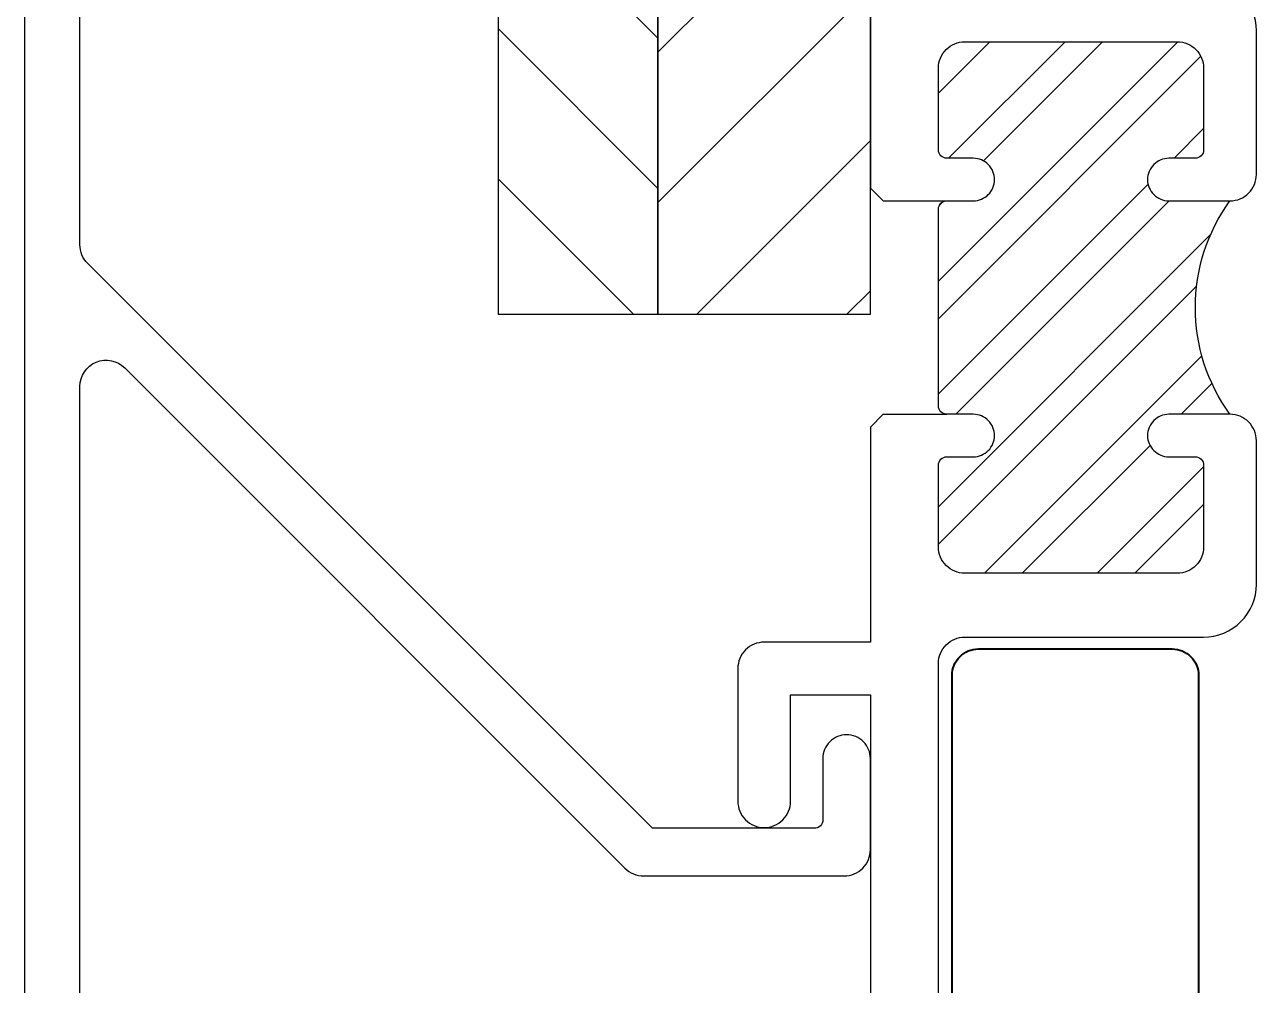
# Model space of a CAD drawing. Extents: x -23 to 190, y -172 to 85.
# Drawn here: x 18.617 to 20.066, y 51.238 to 52.368 of the extents above; entities that cross this region are included whole.
import ezdxf

# ---------------------------------------------------------------- set-up
doc = ezdxf.new("R2010")
doc.units = 0
doc.header["$MEASUREMENT"] = 0
doc.layers.get('0').update_dxf_attribs({"linetype": 'CONTINUOUS'})
for name, color, linetype in [('DIM', 7, 'CONTINUOUS'), ('FRAME', 1, 'CONTINUOUS'), ('SETTING BLOCKS', 7, 'CONTINUOUS'), ('TEXT', 7, 'CONTINUOUS')]:
    doc.layers.add(name, color=color, linetype=linetype)

# ---------------------------------------------------------------- blocks, each defined once
blk = doc.blocks.new('3800 NAIL-ON FRAME')
h = blk.add_hatch()
h.set_pattern_fill('ANSI32', color=256, scale=0.25, style=0)
h.set_pattern_definition([(45, (-3.29232, -6.189), (-0.0662913, 0.0662913), []), (45, (-3.24812, -6.189), (-0.0662913, 0.0662913), [])])
h.paths.add_polyline_path([(2.1435, 0.361, 0.414214), (2.1125, 0.392), (2.0165, 0.392, 0.414214), (2.0065, 0.382), (2.0065, 0.351, -0.414214), (1.9815, 0.326, -0.414214), (1.9565, 0.351), (1.9565, 0.423, -0.324768), (1.7055, 0.423), (1.7055, 0.351, -0.414214), (1.6805, 0.326, -0.414214), (1.6555, 0.351), (1.6555, 0.382, 0.414214), (1.6455, 0.392), (1.5495, 0.392, 0.414214), (1.5185, 0.361), (1.5185, 0.111, 0.414214), (1.5495, 0.08), (1.6455, 0.08, 0.414214), (1.6555, 0.09), (1.6555, 0.121, -0.414214), (1.6805, 0.146, -0.414214), (1.7055, 0.121), (1.7055, 0.09, 0.414214), (1.7155, 0.08), (1.9465, 0.08, 0.414214), (1.9565, 0.09), (1.9565, 0.121, -0.414214), (1.9815, 0.146, -0.414214), (2.0065, 0.121), (2.0065, 0.09, 0.414214), (2.0165, 0.08), (2.1125, 0.08, 0.414214), (2.1435, 0.111)])
blk.add_line((1.7055, 0.015), (1.7055, 0.09))
for points in [[(1.7055, 0.015), (1.6905, 0), (1.4375, 0), (1.4375, -0.125, -0.414214), (1.4065, -0.156), (1.2505, -0.156, -0.414214), (1.2195, -0.125, -0.414214), (1.2505, -0.094), (1.3755, -0.094), (1.3755, 0), (-1.3755, 0)], [(0.9662, 0.08), (1.4125, 0.08, 0.414214), (1.4435, 0.111), (1.4435, 0.392, -0.414214), (1.5055, 0.454), (1.6745, 0.454, -0.414214), (1.7055, 0.423), (1.7055, 0.351, -0.414214), (1.6805, 0.326, -0.414214), (1.6555, 0.351), (1.6555, 0.382, 0.414214), (1.6455, 0.392), (1.5495, 0.392, 0.414214), (1.5185, 0.361), (1.5185, 0.111, 0.414214), (1.5495, 0.08), (1.6455, 0.08, 0.414214), (1.6555, 0.09), (1.6555, 0.121, -0.414214), (1.6805, 0.146, -0.414214), (1.7055, 0.121), (1.7055, 0.09, 0.414214), (1.7155, 0.08), (1.9465, 0.08, 0.414214), (1.9565, 0.09), (1.9565, 0.121, -0.414214), (1.9815, 0.146, -0.414214), (2.0065, 0.121), (2.0065, 0.09, 0.414214), (2.0165, 0.08), (2.1125, 0.08, 0.414214), (2.1435, 0.111), (2.1435, 0.361, 0.414214), (2.1125, 0.392), (2.0165, 0.392, 0.414214), (2.0065, 0.382), (2.0065, 0.351, -0.414214), (1.9815, 0.326), (1.9815, 0.326, -0.414214), (1.9565, 0.351), (1.9565, 0.423, -0.414214), (1.9875, 0.454), (2.1565, 0.454, -0.414214), (2.2185, 0.392)]]:
    blk.add_lwpolyline(points, format="xyb")
blk.add_lwpolyline([(2.8745, 0), (1.9715, 0), (1.9565, 0.015), (1.9565, 0.09)])
blk.add_arc((1.831, 0.5958), 0.2136, 234.0157, 305.9843)
blk = doc.blocks.new('3802 45 GLASS STOP')
for points in [[(3.9331, -0.668), (-0.0009, -0.668, -0.414214)], [(1.6381, -0.603), (3.1786, -0.603, 0.668179), (3.2005, -0.55), (2.6122, 0.0382, -0.198912), (2.6031, 0.0602), (2.6031, 0.296, -0.414214), (2.6341, 0.327), (2.7411, 0.327, -0.414214), (2.7691, 0.299, -0.414214), (2.7411, 0.271), (2.6691, 0.271, 0.414214), (2.6591, 0.261), (2.6591, 0.0705), (3.3235, -0.5939, 0.198912), (3.3454, -0.603), (3.7771, -0.603, 0.414214)]]:
    blk.add_lwpolyline(points, format="xyb")
blk = doc.blocks.new('A$C3BF656AD')
at = {"layer": 'SETTING BLOCKS'}
h = blk.add_hatch(dxfattribs=at)
h.set_pattern_fill('ANSI31', color=256, scale=0.25, angle=90, style=0)
h.set_pattern_definition([(135, (0.820812, -8.054306), (-0.02209709, -0.02209709), [])])
h.paths.add_polyline_path([(0, 0.0625), (0.25, 0.0625), (0.25, 0.1095), (0, 0.1095)])
h = blk.add_hatch(dxfattribs=at)
h.set_pattern_fill('ANSI31', color=256, scale=0.25, style=0)
h.set_pattern_definition([(45, (-2.098375, -8.085556), (-0.02209709, 0.02209709), [])])
h.paths.add_polyline_path([(0, 0), (0.25, 0), (0.25, 0.0625), (0, 0.0625)])
for points in [[(0, 0.0625), (0, 0.1095), (0.25, 0.1095), (0.25, 0.0625)], [(0, 0), (0, 0.0625), (0.25, 0.0625), (0.25, 0)]]:
    blk.add_lwpolyline(points, close=True, dxfattribs=at)

msp = doc.modelspace()

# ---------------------------------------------------------------- linework, layer by layer
at = {"layer": 'DIM', "color": 5, "lineweight": 40}
msp.add_lwpolyline([(19.7078, 51.2147), (19.7078, 51.6027, -0.414214), (19.7388, 51.6337), (19.9668, 51.6337, -0.414214), (19.9978, 51.6027), (19.9978, 49.8147, -0.414214)], format="xyb", dxfattribs=at)

# ---------------------------------------------------------------- block references
at = {"layer": 'FRAME', "xscale": -1, "rotation": 270}
for name, p in [('3800 NAIL-ON FRAME', (19.6118, 50.2042)), ('3802 45 GLASS STOP', (19.2848, 48.7637))]:
    msp.add_blockref(name, p, dxfattribs=at)
at = {"layer": 'TEXT', "xscale": -4, "yscale": 4, "zscale": 4, "rotation": 90}
msp.add_blockref('A$C3BF656AD', (19.6118, 53.0274), dxfattribs=at)

doc.saveas('drawing.dxf')
